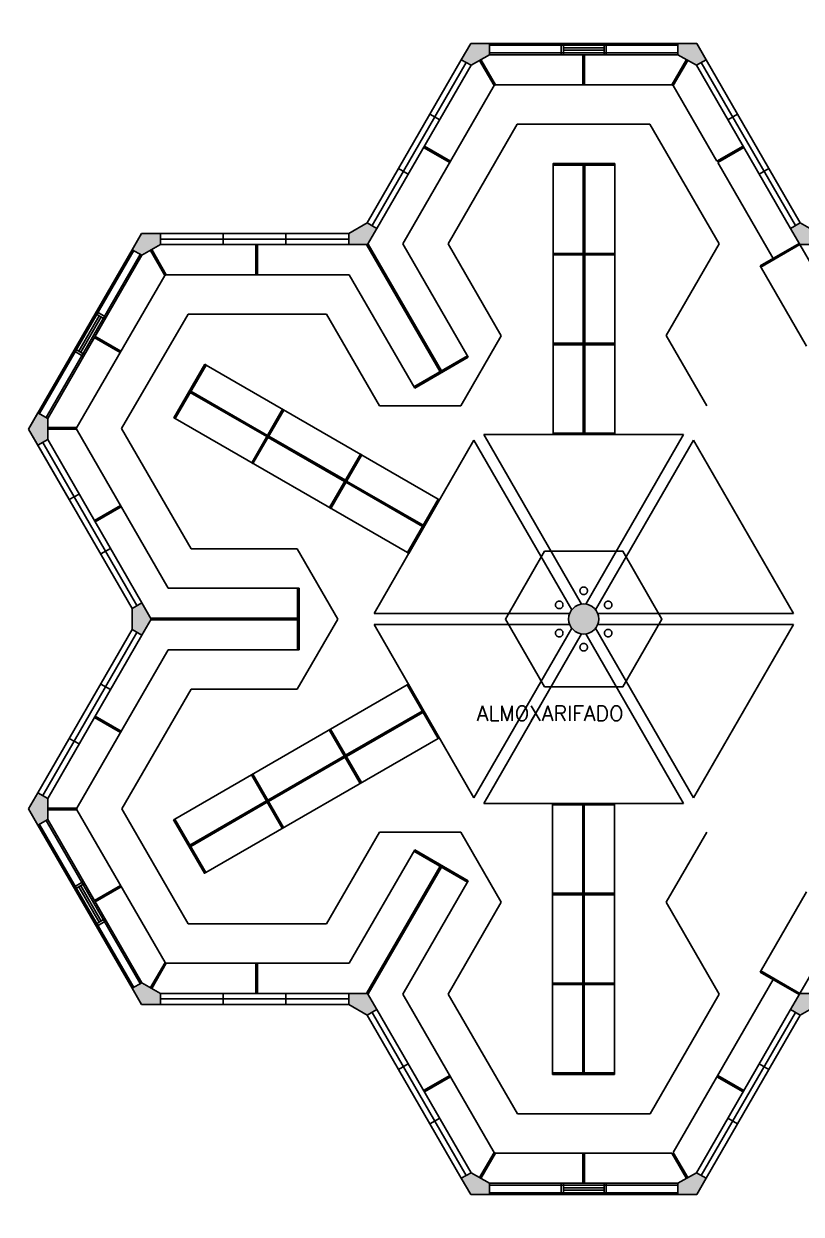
# Model space of a CAD drawing. Header units: millimetres. Extents: x 3605 to 3741, y 1123 to 1192.
# Drawn here: x 3605.4 to 3615.72, y 1149.55 to 1165.36 of the extents above; entities that cross this region are included whole.
import ezdxf

# ---------------------------------------------------------------- set-up
doc = ezdxf.new("R2010")
doc.units = ezdxf.units.MM
doc.linetypes.add('HIDDEN', pattern=[9.524999999999999, 6.35, -3.175])
doc.linetypes.add('HIDDEN2', pattern=[4.762499999999999, 3.175, -1.5875])
for name, color, linetype in [('ar-alv', 2, 'Continuous'), ('ar-banc', 1, 'Continuous'), ('ar-esq', 2, 'Continuous'), ('ar-estc', 1, 'Continuous'), ('ar-projarmario', 1, 'HIDDEN'), ('ar-reboco', 2, 'Continuous'), ('el-lumin', 1, 'HIDDEN2'), ('esq-02', 1, 'Continuous'), ('esq-03', 1, 'HIDDEN'), ('h-estc', 3, 'Continuous'), ('MARGEM', 1, 'Continuous'), ('proj', 1, 'HIDDEN'), ('TEXTO', 2, 'Continuous')]:
    doc.layers.add(name, color=color, linetype=linetype)
doc.styles.add('UNB1-100', font='simplex.shx', dxfattribs={"height": 0.2})

# ---------------------------------------------------------------- blocks, each defined once
blk = doc.blocks.new('esq34-01p')
at = {"layer": 'esq-02'}
blk.add_lwpolyline([(2.499999999999966, -0.07500000000000284), (0, -0.07500000000000284), (0, 0.07500000000000284), (2.499999999999966, 0.07500000000000284)], close=True, dxfattribs=at)
at = {"layer": 'esq-03'}
for p, q in [((2.499999999999966, 0), (0, 0)), ((0.8333333333333222, -0.07500000000000284), (0.8333333333333222, 0.07500000000000284)), ((1.666666666666644, -0.07500000000000284), (1.666666666666644, 0.07500000000000284))]:
    blk.add_line(p, q, dxfattribs=at)
blk = doc.blocks.new('plr03-01p')
at = {"layer": 'h-estc'}
blk.add_hatch(color=3, dxfattribs=at).paths.add_polyline_path([(-0.2450961894323349, 0.2915063509460953), (-0.3750000000000036, 0.2165063509460942), (-0.2500000000000178, -1.598721155460225e-14), (0, 0), (-1.77635683940025e-14, 0.1500000000000004)])
at = {"layer": 'ar-estc', "color": 3}
for p, q in [((-0.2450961894323349, 0.2915063509460953), (-0.3750000000000036, 0.2165063509460943)), ((-0.3750000000000036, 0.2165063509460943), (-0.2500000000000178, -1.598721155460225e-14)), ((-0.2450961894323349, 0.2915063509460953), (-1.77635683940025e-14, 0.1500000000000004)), ((0, 0), (-0.2500000000000178, -1.598721155460225e-14)), ((-1.77635683940025e-14, 0.1500000000000004), (0, 0))]:
    blk.add_line(p, q, dxfattribs=at)
blk = doc.blocks.new('eq27')
at = {"layer": 'proj', "ltscale": 0.3}
for p, q in [((-0.2799037466846244, 0.1848077178905498), (-0.1499999101914682, 0.2598076729862981)), ((-0.2649037556654719, 0.1588269505919158), (-0.1349999191723157, 0.2338269056876641)), ((0.05705761727642766, -0.2788268787450932), (-0.2129422210681753, 0.188826932630235)), ((0.08303838457507595, -0.2638268877259264), (-0.1869614537695554, 0.2038269236493733)), ((0.005096082679159508, -0.3088268607833839), (0.1349999191723157, -0.2338269056876356)), ((0.02009607369831201, -0.334807628082018), (0.1499999101914682, -0.2598076729862697))]:
    blk.add_line(p, q, dxfattribs=at)

msp = doc.modelspace()

# ---------------------------------------------------------------- hatches: boundary and pattern name
at = {"layer": 'h-estc'}
for points in [[(3606.834183622071, 1157.309691836107), (3606.964087432639, 1157.234691836107), (3607.089087432639, 1157.451198187053), (3606.964087432639, 1157.667704537999), (3606.834183622071, 1157.592704537999)], [(3613.029279811504, 1157.451198187053, 1), (3612.629279811504, 1157.451198187053, 1)]]:
    msp.add_hatch(color=3, dxfattribs=at).paths.add_polyline_path(points)

# ---------------------------------------------------------------- linework, layer by layer
at = {"layer": 'ar-alv'}
for p, q in [((3611.579279811504, 1165.070427685295), (3614.079279802862, 1165.070426821113)), ((3611.579279811504, 1164.970427685295), (3614.079279768295, 1164.970426821112)), ((3605.605833508762, 1160.178281181444), (3606.855834252845, 1162.343344251329)), ((3605.69243604914, 1160.128281181444), (3606.94243677594, 1162.293344221393)), ((3606.855833508762, 1152.559051683201), (3605.605834261487, 1154.72411561727)), ((3606.94243604914, 1152.609051683201), (3605.692436819149, 1154.774115587334)), ((3614.079279811504, 1149.931968688811), (3611.579279854713, 1149.931969552994)), ((3614.079279811504, 1149.831968688811), (3611.579279820146, 1149.831969552994))]:
    msp.add_line(p, q, dxfattribs=at)
at = {"layer": 'ar-banc'}
for p, q in [((3612.819279811504, 1164.945426821113), (3612.819279811504, 1164.545426821113)), ((3612.839279811504, 1164.945426821113), (3612.839279811504, 1164.545426821113)), ((3611.641048956866, 1164.535426821113), (3611.44807146275, 1164.86967364564)), ((3611.658369464942, 1164.545426821113), (3611.465391970826, 1164.87967364564)), ((3614.000190158065, 1164.545426821113), (3614.193167652182, 1164.87967364564)), ((3614.017510666141, 1164.535426821113), (3614.210488160258, 1164.86967364564)), ((3610.426837340115, 1162.432350609759), (3611.646822459558, 1164.545426821113)), ((3611.658369464942, 1164.545426821113), (3611.641048956866, 1164.535426821113)), ((3611.646822459558, 1164.545426821113), (3614.000190158065, 1164.545426821113)), ((3612.819279811504, 1164.545426821113), (3612.839279811504, 1164.545426821113)), ((3614.000190158065, 1164.545426821113), (3614.017510666141, 1164.535426821113)), ((3614.017510666141, 1164.535426821113), (3614.597965839422, 1163.530048969474)), ((3610.704183622071, 1163.712728461398), (3611.050593783585, 1163.512728461398)), ((3610.714183622071, 1163.730048969474), (3611.060593783585, 1163.530048969474)), ((3614.944376000936, 1163.730048969474), (3614.597965839422, 1163.530048969474)), ((3614.954376000936, 1163.712728461398), (3614.607965839422, 1163.512728461398)), ((3611.050593783585, 1163.512728461398), (3611.060593783585, 1163.530048969474)), ((3612.422731634896, 1163.479274398406), (3612.422731634895, 1159.919274398407)), ((3612.822731634895, 1163.479274398406), (3612.822731634895, 1162.305941065073)), ((3612.842731634895, 1163.479274398406), (3612.842731634895, 1162.305941065073)), ((3613.242731634895, 1163.479274398406), (3613.242731634895, 1159.919274398406)), ((3614.607965839422, 1163.512728461398), (3615.342965839423, 1162.239671117835)), ((3608.478278982798, 1162.02235060976), (3608.478278982798, 1162.42235060976)), ((3608.498278982798, 1162.02235060976), (3608.498278982798, 1162.42235060976)), ((3610.921933529546, 1160.734818855029), (3609.950523368032, 1162.41735060976)), ((3610.939254037622, 1160.744818855029), (3609.967843876108, 1162.42735060976)), ((3611.295664199135, 1160.927498346953), (3610.426837340115, 1162.432350609759)), ((3615.689376000936, 1162.439671117835), (3615.169760758665, 1162.139671117835)), ((3615.699376000936, 1162.42235060976), (3615.179760758665, 1162.12235060976)), ((3607.270665627548, 1162.012386308355), (3607.077972283279, 1162.346602616765)), ((3607.28800672188, 1162.02235060976), (3607.095298771431, 1162.356592251808)), ((3612.822731634895, 1162.285941065073), (3612.822731634895, 1161.11260773174)), ((3612.842731634895, 1162.285941065073), (3612.842731634895, 1161.11260773174)), ((3615.169760758665, 1162.139671117835), (3615.785978541315, 1161.07235060976)), ((3606.089512905527, 1159.982512053963), (3607.270665627548, 1162.012386308355)), ((3607.270665627548, 1162.012386308355), (3607.28800672188, 1162.02235060976)), ((3607.28800672188, 1162.02235060976), (3609.716696509011, 1162.02235060976)), ((3608.498278982798, 1162.02235060976), (3608.478278982798, 1162.02235060976)), ((3609.698551243716, 1162.02235060976), (3609.678551243716, 1162.02235060976)), ((3610.585523368032, 1160.517498346953), (3609.716696509011, 1162.02235060976)), ((3606.329359924564, 1161.18996353312), (3606.675089266537, 1160.988788927121)), ((3606.339418654864, 1161.207250000218), (3606.685147996837, 1161.00607539422)), ((3612.822731634895, 1161.09260773174), (3612.822731634895, 1159.919274398406)), ((3612.842731634895, 1161.09260773174), (3612.842731634895, 1159.919274398406)), ((3607.815538588219, 1160.823296075028), (3610.898589025691, 1159.043296075028)), ((3610.575523368032, 1160.534818855029), (3611.285664199135, 1160.944818855029)), ((3610.585523368032, 1160.517498346953), (3611.295664199135, 1160.927498346953)), ((3610.939254037622, 1160.744818855029), (3610.921933529546, 1160.734818855029)), ((3607.615538588219, 1160.476885913514), (3608.631675061993, 1159.890219246847)), ((3607.605538588219, 1160.459565405439), (3608.621675061993, 1159.872898738772)), ((3607.405538588219, 1160.113155243925), (3610.488589025691, 1158.333155243925)), ((3606.089512905527, 1159.992512053963), (3605.714087432639, 1159.992512053963)), ((3606.089512905527, 1159.972512053963), (3605.714087432639, 1159.972512053963)), ((3606.089512905527, 1159.982512053963), (3607.314254037623, 1157.861198187053)), ((3608.638995570068, 1159.862898738772), (3609.655132043842, 1159.276232072105)), ((3608.648995570069, 1159.880219246847), (3609.665132043842, 1159.293552580181)), ((3609.672452551918, 1159.266232072105), (3610.688589025691, 1158.679565405438)), ((3609.682452551918, 1159.283552580181), (3610.698589025691, 1158.696885913514)), ((3606.334087432639, 1158.758896546768), (3606.680497594153, 1158.958896546768)), ((3606.344087432639, 1158.741576038692), (3606.690497594153, 1158.941576038692)), ((3609.051907755666, 1157.861198187053), (3607.314254037623, 1157.861198187053)), ((3609.031907755666, 1157.041198187053), (3609.031907755666, 1157.861198187053)), ((3609.051907755666, 1157.041198187053), (3609.051907755666, 1157.861198187053)), ((3609.031907755666, 1157.461198187053), (3607.089087432639, 1157.461198187053)), ((3609.031907755666, 1157.441198187053), (3607.089087432639, 1157.441198187053)), ((3609.031907755666, 1157.461198187053), (3609.031907755666, 1157.441198187053)), ((3607.314254037623, 1157.041198187053), (3606.100042420872, 1154.9381219757)), ((3609.051907755666, 1157.041198187053), (3607.314254037623, 1157.041198187053)), ((3607.402086764827, 1154.795219863675), (3610.4851372023, 1156.575219863675)), ((3609.669000728526, 1155.642143035494), (3610.6851372023, 1156.228809702161)), ((3609.679000728526, 1155.624822527418), (3610.6951372023, 1156.211489194085)), ((3606.334087432639, 1156.143499827338), (3606.680497594153, 1155.943499827339)), ((3606.344087432639, 1156.160820335414), (3606.690497594153, 1155.960820335414)), ((3607.812086764827, 1154.085079032571), (3610.8951372023, 1155.865079032571)), ((3608.635543746677, 1155.045476368828), (3609.651680220451, 1155.632143035494)), ((3608.645543746677, 1155.028155860752), (3609.66168022045, 1155.614822527418)), ((3605.714087432639, 1154.9381219757), (3606.100042420872, 1154.9381219757)), ((3606.100042420872, 1154.9381219757), (3606.100042420872, 1154.9181219757)), ((3607.602086764827, 1154.448809702161), (3608.618223238601, 1155.035476368827)), ((3607.612086764827, 1154.431489194085), (3608.628223238601, 1155.018155860752)), ((3612.415827988112, 1151.4231219757), (3612.415827988112, 1154.9831219757)), ((3612.815827988112, 1153.809788642366), (3612.815827988112, 1154.9831219757)), ((3612.835827988112, 1153.809788642366), (3612.835827988112, 1154.9831219757)), ((3613.235827988112, 1151.4231219757), (3613.235827988112, 1154.9831219757)), ((3605.714087432639, 1154.9181219757), (3606.100042420872, 1154.9181219757)), ((3607.270952767434, 1152.890045764346), (3606.100042420872, 1154.9181219757)), ((3610.585523368032, 1154.384898027153), (3609.716696509011, 1152.880045764347)), ((3610.575523368032, 1154.367577519077), (3611.285664199135, 1153.957577519077)), ((3610.585523368032, 1154.384898027153), (3611.295664199135, 1153.974898027153)), ((3610.921933529546, 1154.167577519077), (3609.950523368032, 1152.485045764346)), ((3610.939254037622, 1154.157577519077), (3609.967843876108, 1152.475045764346)), ((3610.939254037622, 1154.157577519077), (3610.921933529546, 1154.167577519077)), ((3606.334087432639, 1153.712744124061), (3606.680497594153, 1153.912744124061)), ((3606.344087432639, 1153.695423615985), (3606.690497594153, 1153.895423615985)), ((3606.690497594153, 1153.895423615985), (3606.680497594153, 1153.912744124061)), ((3611.295664199135, 1153.974898027153), (3610.426837340115, 1152.470045764347)), ((3612.815827988112, 1152.616455309033), (3612.815827988112, 1153.789788642366)), ((3612.835827988112, 1152.616455309033), (3612.835827988112, 1153.789788642366)), ((3615.169760758665, 1152.762725256271), (3615.785978541315, 1153.830045764346)), ((3607.270952767434, 1152.890045764346), (3607.077975273317, 1152.555798939819)), ((3607.270952767434, 1152.890045764346), (3607.28800672188, 1152.880045764347)), ((3607.28827327551, 1152.880045764347), (3607.095295781393, 1152.545798939819)), ((3607.28800672188, 1152.880045764347), (3609.716696509011, 1152.880045764347)), ((3608.478278982798, 1152.880045764347), (3608.478278982798, 1152.480045764346)), ((3608.498278982798, 1152.880045764347), (3608.478278982798, 1152.880045764347)), ((3608.498278982798, 1152.880045764347), (3608.498278982798, 1152.480045764346)), ((3609.698551243716, 1152.880045764347), (3609.678551243716, 1152.880045764347)), ((3615.689376000936, 1152.462725256271), (3615.169760758665, 1152.762725256271)), ((3615.699376000936, 1152.480045764346), (3615.179760758665, 1152.780045764346)), ((3612.815827988112, 1151.4231219757), (3612.815827988112, 1152.596455309033)), ((3612.835827988112, 1151.4231219757), (3612.835827988112, 1152.596455309033)), ((3614.017510666141, 1150.366969552993), (3615.342965839422, 1152.662725256271)), ((3610.426837340115, 1152.470045764347), (3611.646822459558, 1150.356969552993)), ((3610.704183622071, 1151.189667912708), (3611.050593783585, 1151.389667912708)), ((3610.714183622071, 1151.172347404632), (3611.060593783585, 1151.372347404632)), ((3611.050593783585, 1151.389667912708), (3611.060593783585, 1151.372347404632)), ((3614.607965839422, 1151.389667912708), (3614.597965839422, 1151.372347404632)), ((3614.944376000936, 1151.172347404632), (3614.597965839422, 1151.372347404632)), ((3614.954376000936, 1151.189667912708), (3614.607965839422, 1151.389667912708)), ((3611.641048956866, 1150.366969552993), (3611.44807146275, 1150.032722728466)), ((3611.658369464942, 1150.356969552993), (3611.465391970826, 1150.022722728466)), ((3611.658369464942, 1150.356969552993), (3611.641048956866, 1150.366969552993)), ((3611.646822459558, 1150.356969552993), (3614.000190158065, 1150.356969552993)), ((3612.819279811504, 1149.956969552993), (3612.819279811504, 1150.356969552993)), ((3612.819279811504, 1150.356969552993), (3612.839279811504, 1150.356969552993)), ((3612.839279811504, 1149.956969552993), (3612.839279811504, 1150.356969552993)), ((3614.000190158065, 1150.356969552993), (3614.193167652182, 1150.022722728466)), ((3614.017510666141, 1150.366969552993), (3614.210488160258, 1150.032722728466))]:
    msp.add_line(p, q, dxfattribs=at)
for points in [[(3613.242731634895, 1163.499274398406), (3613.242731634895, 1163.479274398406), (3612.422731634895, 1163.479274398406), (3612.422731634896, 1163.499274398406)], [(3613.242731634895, 1162.305941065073), (3613.242731634895, 1162.285941065073), (3612.422731634895, 1162.285941065073), (3612.422731634895, 1162.305941065073)], [(3613.242731634895, 1161.11260773174), (3613.242731634895, 1161.09260773174), (3612.422731634895, 1161.09260773174), (3612.422731634895, 1161.11260773174)], [(3607.798218080143, 1160.833296075028), (3607.815538588219, 1160.823296075028), (3607.405538588219, 1160.113155243925), (3607.388218080143, 1160.123155243925)], [(3608.831675061993, 1160.236629408361), (3608.848995570068, 1160.226629408361), (3608.438995570069, 1159.516488577258), (3608.421675061993, 1159.526488577258)], [(3613.242731634895, 1159.919274398406), (3613.242731634895, 1159.899274398406), (3612.422731634895, 1159.899274398406), (3612.422731634895, 1159.919274398407)], [(3609.865132043842, 1159.639962741695), (3609.882452551918, 1159.629962741695), (3609.472452551918, 1158.919821910591), (3609.455132043842, 1158.929821910591)], [(3610.898589025691, 1159.043296075028), (3610.915909533767, 1159.033296075028), (3610.505909533767, 1158.323155243925), (3610.488589025691, 1158.333155243925)], [(3610.4851372023, 1156.575219863675), (3610.502457710375, 1156.585219863675), (3610.912457710375, 1155.875079032571), (3610.8951372023, 1155.865079032571)], [(3609.45168022045, 1155.978553197008), (3609.469000728526, 1155.988553197008), (3609.879000728526, 1155.278412365905), (3609.86168022045, 1155.268412365905)], [(3608.418223238601, 1155.381886530341), (3608.435543746677, 1155.391886530341), (3608.845543746677, 1154.681745699238), (3608.828223238601, 1154.671745699238)], [(3612.415827988112, 1154.9831219757), (3612.415827988112, 1155.0031219757), (3613.235827988112, 1155.0031219757), (3613.235827988112, 1154.9831219757)], [(3607.384766256751, 1154.785219863675), (3607.402086764827, 1154.795219863675), (3607.812086764827, 1154.085079032571), (3607.794766256752, 1154.075079032571)], [(3612.415827988112, 1153.789788642366), (3612.415827988112, 1153.809788642366), (3613.235827988112, 1153.809788642366), (3613.235827988112, 1153.789788642366)], [(3612.415827988112, 1152.596455309033), (3612.415827988112, 1152.616455309033), (3613.235827988112, 1152.616455309033), (3613.235827988112, 1152.596455309033)], [(3612.415827988112, 1151.4031219757), (3612.415827988112, 1151.4231219757), (3613.235827988112, 1151.4231219757), (3613.235827988112, 1151.4031219757)]]:
    msp.add_lwpolyline(points, close=True, dxfattribs=at)
msp.add_lwpolyline([(3612.309664569233, 1158.351198187053), (3611.790049326962, 1157.451198187053), (3612.309664569233, 1156.551198187053), (3613.348895053774, 1156.551198187053), (3613.868510296045, 1157.451198187053), (3613.348895053774, 1158.351198187053), (3612.309664569233, 1158.351198187053)], dxfattribs=at)
at = {"layer": 'ar-estc'}
for p, q in [((3606.834183622071, 1157.592704537999), (3606.964087432639, 1157.667704537999)), ((3606.964087432639, 1157.667704537999), (3607.089087432639, 1157.451198187053)), ((3606.834183622071, 1157.592704537999), (3606.834183622071, 1157.309691836107)), ((3606.834183622071, 1157.309691836107), (3606.964087432639, 1157.234691836107)), ((3606.964087432639, 1157.234691836107), (3607.089087432639, 1157.451198187053))]:
    msp.add_line(p, q, dxfattribs=at)
msp.add_circle((3612.829279811504, 1157.451198187053), 0.2, dxfattribs=at)
at = {"layer": 'ar-projarmario', "ltscale": 0.5}
for p, q in [((3612.801529235699, 1157.649263594286), (3611.502484892261, 1159.899274398406)), ((3611.502484892261, 1159.899274398406), (3614.156074730747, 1159.899274398406)), ((3612.857030387308, 1157.649263594286), (3614.156074730747, 1159.899274398406)), ((3610.04578616245, 1157.526198187053), (3611.372581081693, 1159.824274398406)), ((3612.671625425131, 1157.574263594286), (3611.372581081693, 1159.824274398406)), ((3612.986934197876, 1157.574263594286), (3614.285978541314, 1159.824274398406)), ((3614.285978541314, 1159.824274398406), (3615.612773460557, 1157.526198187053)), ((3612.643874849326, 1157.526198187053), (3610.04578616245, 1157.526198187053)), ((3615.612773460557, 1157.526198187053), (3613.014684773681, 1157.526198187053)), ((3612.643874849326, 1157.376198187053), (3610.04578616245, 1157.376198187053)), ((3610.04578616245, 1157.376198187053), (3611.372581081693, 1155.0781219757)), ((3612.671625425131, 1157.32813277982), (3611.372581081693, 1155.0781219757)), ((3612.986934197876, 1157.32813277982), (3614.285978541314, 1155.0781219757)), ((3615.612773460557, 1157.376198187053), (3613.014684773681, 1157.376198187053)), ((3614.285978541314, 1155.0781219757), (3615.612773460557, 1157.376198187053)), ((3612.801529235699, 1157.25313277982), (3611.502484892261, 1155.0031219757)), ((3612.857030387308, 1157.25313277982), (3614.156074730747, 1155.0031219757)), ((3611.502484892261, 1155.0031219757), (3614.156074730747, 1155.0031219757))]:
    msp.add_line(p, q, dxfattribs=at)
at = {"layer": 'ar-reboco'}
for p, q in [((3611.579279811504, 1165.095427685295), (3614.079279811504, 1165.095426821112)), ((3611.579279759653, 1164.945427685295), (3614.079279759653, 1164.945426821113)), ((3616.478798864342, 1161.07235060976), (3615.699376000936, 1162.42235060976)), ((3605.459183073241, 1159.974275349005), (3606.834183622072, 1162.355844258813)), ((3605.714086658309, 1160.11578113654), (3606.964087406714, 1162.280844213909)), ((3606.96408671016, 1152.621551638297), (3605.714087458565, 1154.78661557985)), ((3606.834182873667, 1152.546551683202), (3605.584183622072, 1154.711615624754)), ((3616.478798864342, 1153.830045764346), (3615.699376000936, 1152.480045764346)), ((3614.079279863354, 1149.956968688811), (3611.579279863355, 1149.956969552994)), ((3614.079279811504, 1149.806968688811), (3611.579279811504, 1149.806969552994))]:
    msp.add_line(p, q, dxfattribs=at)
at = {"layer": 'el-lumin'}
msp.add_lwpolyline([(3614.462377809505, 1160.27980689333), (3613.921944579299, 1161.215864706145), (3614.62560855599, 1162.434646465231), (3614.62560855599, 1162.434646465231), (3613.707140776857, 1164.02088761286), (3611.947975989336, 1164.02088761286), (3611.030833722978, 1162.432350609759), (3611.734893615301, 1161.212883104683), (3611.196181813501, 1160.279806893329), (3610.118758209903, 1160.279806893329), (3609.414698317579, 1161.499274398406), (3607.577305191911, 1161.499274398406), (3606.694103552081, 1159.981482759057), (3607.616252229055, 1158.384274398406), (3609.024372013703, 1158.384274398406), (3609.563083815502, 1157.451198187053), (3609.024372013703, 1156.518121975699), (3607.616252229055, 1156.5181219757), (3606.698265301043, 1154.9281219757), (3607.578724461557, 1153.4031219757), (3609.414698317579, 1153.4031219757), (3610.118758209903, 1154.622589480777), (3611.196181813501, 1154.622589480777), (3611.734893615301, 1153.689513269424), (3611.030833722978, 1152.470045764347), (3611.94882065099, 1150.880045764347), (3613.709738972018, 1150.880045764347), (3614.62772590003, 1152.470045764347), (3613.923666007706, 1153.689513269424), (3614.462377809506, 1154.622589480777)], dxfattribs=at)
for centre in [(3612.829279811504, 1157.826198187053), (3612.504520285085, 1157.638698187053), (3613.154039337923, 1157.638698187053), (3612.504520285085, 1157.263698187053), (3613.154039337923, 1157.263698187053), (3612.829279811504, 1157.076198187053)]:
    msp.add_circle(centre, 0.05, dxfattribs=at)
at = {"layer": 'MARGEM'}
msp.add_line((3606.000850288738, 1159.036080210973), (3605.459183073241, 1159.974275349005), dxfattribs=at)

# ---------------------------------------------------------------- block references
at = {"layer": 'ar-esq'}
for p, rotation in [((3611.269231716788, 1164.841420470167), 239.9999999999962), ((3609.709183622071, 1162.49735060976), 180), ((3606.899135527355, 1157.272191836107), 239.9999999999999), ((3614.38932790622, 1150.060975903939), 59.99999999999997)]:
    msp.add_blockref('esq34-01p', p, dxfattribs=dict(at, rotation=rotation))
at = {"layer": 'ar-esq', "xscale": -1}
for p, rotation in [((3614.38932790622, 1164.841420470167), 120.0000000000037), ((3606.899135527355, 1157.630204537999), 300.0000000000001), ((3611.269231716788, 1150.060975903939), 300.0000000000001)]:
    msp.add_blockref('esq34-01p', p, dxfattribs=dict(at, rotation=rotation))
msp.add_blockref('esq34-01p', (3609.709183622071, 1152.405045764346), dxfattribs=at)
at = {"layer": 'ar-estc', "xscale": -1}
for p, rotation in [((3611.579279811504, 1165.095426821113), 180), ((3615.574376000936, 1162.638856960706), 300.0000000000056), ((3605.58418362207, 1155.144628326646), 240.0000000003027), ((3606.834183622071, 1152.546552115292), 300.0000000000056), ((3610.084183622072, 1152.2635394134), 120.0000000000056), ((3614.079279811504, 1149.806969552993), 359.9999999999992)]:
    msp.add_blockref('plr03-01p', p, dxfattribs=dict(at, rotation=rotation))
at = {"layer": 'ar-estc'}
for p, rotation in [((3614.079279811504, 1165.095426821113), 180.0000000000008), ((3610.084183622072, 1162.638856960706), 59.99999999999436), ((3606.834183622071, 1162.355844258814), 239.9999999999944), ((3605.58418362207, 1159.75776804746), 299.9999999996973), ((3605.58418362207, 1159.75776804746), 299.9999999996973), ((3615.574376000936, 1152.2635394134), 239.9999999999944)]:
    msp.add_blockref('plr03-01p', p, dxfattribs=dict(at, rotation=rotation))
msp.add_blockref('plr03-01p', (3611.579279811504, 1149.806969552993), dxfattribs=at)
at = {"layer": 'proj', "ltscale": 0.3}
for p, rotation in [((3612.829279811504, 1165.095427253204), 59.99999999999997), ((3606.20918324787, 1161.273312720129), 120), ((3606.20918324787, 1153.629083653978), 180), ((3612.829279811504, 1149.806969120902), 239.9999999999999)]:
    msp.add_blockref('eq27', p, dxfattribs=dict(at, rotation=rotation))

# ---------------------------------------------------------------- texts
at = {"layer": 'TEXTO', "style": 'UNB1-100'}
msp.add_text('ALMOXARIFADO', height=0.2, dxfattribs=at).set_placement((3611.410127069866, 1156.09696850715))

doc.saveas('drawing.dxf')
